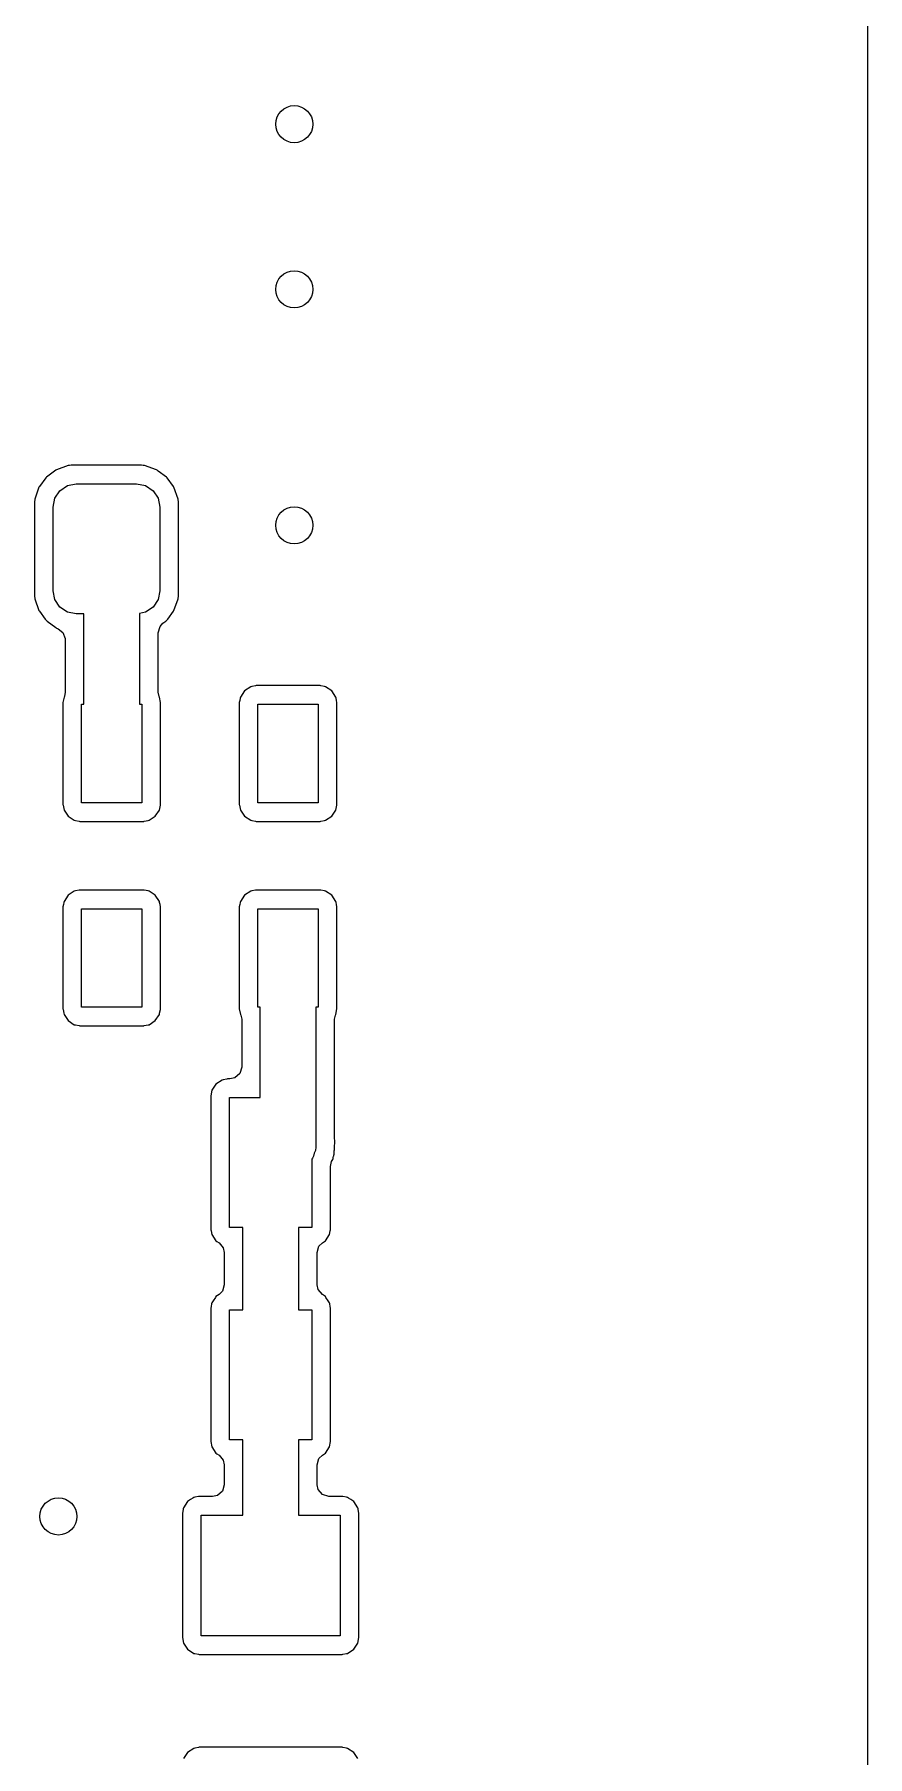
# Model space of a CAD drawing. Extents: x 0 to 2.91, y 0 to 4.33.
# Drawn here: x 1.14 to 1.493, y 1.959 to 2.689 of the extents above; entities that cross this region are included whole.
import ezdxf

# ---------------------------------------------------------------- set-up
doc = ezdxf.new("R2010")
doc.units = 0
doc.header["$MEASUREMENT"] = 0
doc.layers.add('BLACK', color=7, linetype='CONTINUOUS')

msp = doc.modelspace()

# ---------------------------------------------------------------- linework, layer by layer
at = {"layer": 'BLACK', "linetype": 'CONTINUOUS'}
for p, q in [((1.49311, 4.3237), (1.49311, 0.008819)), ((1.1484, 2.50391), (1.14488, 2.50131)), ((1.14887, 2.50425), (1.1484, 2.50391)), ((1.14917, 2.50447), (1.14887, 2.50425)), ((1.14887, 2.50425), (1.14887, 2.50425)), ((1.1542, 2.50624), (1.14917, 2.50447)), ((1.1545, 2.50627), (1.1542, 2.50624)), ((1.15473, 2.50629), (1.1545, 2.50627)), ((1.1545, 2.50627), (1.1545, 2.50627)), ((1.15544, 2.50636), (1.15473, 2.50629)), ((1.18527, 2.50636), (1.15544, 2.50636)), ((1.18597, 2.50629), (1.18527, 2.50636)), ((1.18621, 2.50627), (1.18597, 2.50629)), ((1.18651, 2.50624), (1.18621, 2.50627)), ((1.18621, 2.50627), (1.18621, 2.50627)), ((1.19154, 2.50447), (1.18651, 2.50624)), ((1.19184, 2.50425), (1.19154, 2.50447)), ((1.19231, 2.50391), (1.19184, 2.50425)), ((1.19184, 2.50425), (1.19184, 2.50425)), ((1.19583, 2.50131), (1.19231, 2.50391)), ((1.14171, 2.49702), (1.13994, 2.49198)), ((1.14193, 2.49731), (1.14171, 2.49702)), ((1.14466, 2.50101), (1.14193, 2.49731)), ((1.14193, 2.49731), (1.14193, 2.49731)), ((1.14488, 2.50131), (1.14466, 2.50101)), ((1.1506, 2.49558), (1.15379, 2.49772)), ((1.15379, 2.49772), (1.15756, 2.49846)), ((1.15756, 2.49846), (1.18315, 2.49846)), ((1.18315, 2.49846), (1.18692, 2.49772)), ((1.18692, 2.49772), (1.19011, 2.49558)), ((1.19605, 2.50101), (1.19583, 2.50131)), ((1.19878, 2.49731), (1.19605, 2.50101)), ((1.199, 2.49702), (1.19878, 2.49731)), ((1.19878, 2.49731), (1.19878, 2.49731)), ((1.20077, 2.49198), (1.199, 2.49702)), ((1.13994, 2.49198), (1.13982, 2.49074)), ((1.13982, 2.49074), (1.13982, 2.45107)), ((1.14772, 2.48862), (1.14847, 2.49239)), ((1.14772, 2.45319), (1.14772, 2.48862)), ((1.14847, 2.49239), (1.1506, 2.49558)), ((1.19011, 2.49558), (1.19224, 2.49239)), ((1.19224, 2.49239), (1.19299, 2.48862)), ((1.19299, 2.48862), (1.19299, 2.45319)), ((1.20089, 2.49074), (1.20077, 2.49198)), ((1.20089, 2.45107), (1.20089, 2.49074)), ((1.14847, 2.44942), (1.14772, 2.45319)), ((1.19299, 2.45319), (1.19224, 2.44942)), ((1.13982, 2.45107), (1.13994, 2.44983)), ((1.13994, 2.44983), (1.14171, 2.4448)), ((1.14171, 2.4448), (1.14193, 2.4445)), ((1.1506, 2.44623), (1.14847, 2.44942)), ((1.15379, 2.4441), (1.1506, 2.44623)), ((1.19011, 2.44623), (1.18692, 2.4441)), ((1.19224, 2.44942), (1.19011, 2.44623)), ((1.19878, 2.4445), (1.199, 2.4448)), ((1.199, 2.4448), (1.20077, 2.44983)), ((1.20077, 2.44983), (1.20089, 2.45107)), ((1.14193, 2.4445), (1.14193, 2.4445)), ((1.14193, 2.4445), (1.14438, 2.44117)), ((1.14438, 2.44117), (1.14488, 2.44051)), ((1.14488, 2.44051), (1.14517, 2.44029)), ((1.14517, 2.44029), (1.14887, 2.43756)), ((1.14887, 2.43756), (1.14887, 2.43756)), ((1.14887, 2.43756), (1.14917, 2.43734)), ((1.15756, 2.44335), (1.15379, 2.4441)), ((1.16079, 2.44335), (1.15756, 2.44335)), ((1.16079, 2.40508), (1.16079, 2.44335)), ((1.18692, 2.4441), (1.18441, 2.4436)), ((1.18441, 2.4436), (1.18441, 2.40508)), ((1.1923, 2.4354), (1.19309, 2.43808)), ((1.19309, 2.43808), (1.19432, 2.43939)), ((1.19432, 2.43939), (1.19553, 2.44029)), ((1.19553, 2.44029), (1.19583, 2.44051)), ((1.19553, 2.44029), (1.19553, 2.44029)), ((1.19583, 2.44051), (1.19633, 2.44117)), ((1.19633, 2.44117), (1.19878, 2.4445)), ((1.19878, 2.4445), (1.19878, 2.4445)), ((1.14917, 2.43734), (1.14957, 2.43719)), ((1.14957, 2.43719), (1.14958, 2.43719)), ((1.14958, 2.43719), (1.14963, 2.43715)), ((1.14963, 2.43715), (1.14984, 2.43704)), ((1.14984, 2.43704), (1.14983, 2.43701)), ((1.14983, 2.43701), (1.15185, 2.43556)), ((1.15185, 2.43556), (1.15287, 2.43296)), ((1.15287, 2.43296), (1.15289, 2.43251)), ((1.15289, 2.43251), (1.15289, 2.41017)), ((1.1923, 2.41017), (1.1923, 2.4354)), ((1.15255, 2.40843), (1.15237, 2.40816)), ((1.15289, 2.41017), (1.15255, 2.40843)), ((1.19265, 2.40843), (1.1923, 2.41017)), ((1.19283, 2.40816), (1.19265, 2.40843)), ((1.22892, 2.41077), (1.22717, 2.40816)), ((1.23153, 2.41251), (1.22892, 2.41077)), ((1.23201, 2.41261), (1.23153, 2.41251)), ((1.23359, 2.41292), (1.23201, 2.41261)), ((1.23201, 2.41261), (1.23201, 2.41261)), ((1.23383, 2.41297), (1.23359, 2.41292)), ((1.26097, 2.41297), (1.23383, 2.41297)), ((1.26121, 2.41292), (1.26097, 2.41297)), ((1.2628, 2.41261), (1.26121, 2.41292)), ((1.26328, 2.41251), (1.2628, 2.41261)), ((1.2628, 2.41261), (1.2628, 2.41261)), ((1.26589, 2.41077), (1.26328, 2.41251)), ((1.26763, 2.40816), (1.26589, 2.41077)), ((1.15237, 2.40816), (1.15191, 2.40586)), ((1.15191, 2.40586), (1.15191, 2.36257)), ((1.1598, 2.36335), (1.1598, 2.40508)), ((1.1598, 2.40508), (1.16079, 2.40508)), ((1.18441, 2.40508), (1.18539, 2.40508)), ((1.18539, 2.40508), (1.18539, 2.36335)), ((1.19329, 2.40586), (1.19283, 2.40816)), ((1.19329, 2.36257), (1.19329, 2.40586)), ((1.22687, 2.40663), (1.22671, 2.40586)), ((1.22671, 2.40586), (1.22671, 2.36257)), ((1.22708, 2.40768), (1.22687, 2.40663)), ((1.22717, 2.40816), (1.22708, 2.40768)), ((1.22708, 2.40768), (1.22708, 2.40768)), ((1.23461, 2.36335), (1.23461, 2.40508)), ((1.23461, 2.40508), (1.2602, 2.40508)), ((1.2602, 2.40508), (1.2602, 2.36335)), ((1.26773, 2.40768), (1.26763, 2.40816)), ((1.26794, 2.40663), (1.26773, 2.40768)), ((1.26773, 2.40768), (1.26773, 2.40768)), ((1.26809, 2.40586), (1.26794, 2.40663)), ((1.26809, 2.36257), (1.26809, 2.40586)), ((1.15191, 2.36257), (1.15196, 2.36233)), ((1.15196, 2.36233), (1.1521, 2.36161)), ((1.1521, 2.36161), (1.15237, 2.36027)), ((1.15237, 2.36027), (1.15411, 2.35766)), ((1.15411, 2.35766), (1.15672, 2.35591)), ((1.18539, 2.36335), (1.1598, 2.36335)), ((1.18847, 2.35591), (1.19108, 2.35766)), ((1.19108, 2.35766), (1.19283, 2.36027)), ((1.19283, 2.36027), (1.1931, 2.36161)), ((1.1931, 2.36161), (1.19324, 2.36233)), ((1.19324, 2.36233), (1.19329, 2.36257)), ((1.22671, 2.36257), (1.22676, 2.36233)), ((1.22676, 2.36233), (1.2269, 2.36161)), ((1.2269, 2.36161), (1.22717, 2.36027)), ((1.22717, 2.36027), (1.22892, 2.35766)), ((1.22892, 2.35766), (1.23153, 2.35591)), ((1.2602, 2.36335), (1.23461, 2.36335)), ((1.26328, 2.35591), (1.26589, 2.35766)), ((1.26589, 2.35766), (1.26763, 2.36027)), ((1.26763, 2.36027), (1.2679, 2.36161)), ((1.2679, 2.36161), (1.26804, 2.36233)), ((1.26804, 2.36233), (1.26809, 2.36257)), ((1.15672, 2.35591), (1.1572, 2.35582)), ((1.1572, 2.35582), (1.1572, 2.35582)), ((1.1572, 2.35582), (1.15879, 2.3555)), ((1.15879, 2.3555), (1.15903, 2.35545)), ((1.15903, 2.35545), (1.18617, 2.35545)), ((1.18617, 2.35545), (1.18641, 2.3555)), ((1.18641, 2.3555), (1.18799, 2.35582)), ((1.18799, 2.35582), (1.18847, 2.35591)), ((1.18799, 2.35582), (1.18799, 2.35582)), ((1.23153, 2.35591), (1.23201, 2.35582)), ((1.23201, 2.35582), (1.23201, 2.35582)), ((1.23201, 2.35582), (1.23359, 2.3555)), ((1.23359, 2.3555), (1.23383, 2.35545)), ((1.23383, 2.35545), (1.26097, 2.35545)), ((1.26097, 2.35545), (1.26121, 2.3555)), ((1.26121, 2.3555), (1.2628, 2.35582)), ((1.2628, 2.35582), (1.26328, 2.35591)), ((1.2628, 2.35582), (1.2628, 2.35582)), ((1.15227, 2.32107), (1.15212, 2.32028)), ((1.15237, 2.32154), (1.15227, 2.32107)), ((1.15227, 2.32107), (1.15227, 2.32107)), ((1.15411, 2.32416), (1.15237, 2.32154)), ((1.15672, 2.3259), (1.15411, 2.32416)), ((1.1572, 2.326), (1.15672, 2.3259)), ((1.15879, 2.32631), (1.1572, 2.326)), ((1.1572, 2.326), (1.1572, 2.326)), ((1.15903, 2.32636), (1.15879, 2.32631)), ((1.18617, 2.32636), (1.15903, 2.32636)), ((1.18641, 2.32631), (1.18617, 2.32636)), ((1.18799, 2.326), (1.18641, 2.32631)), ((1.18847, 2.3259), (1.18799, 2.326)), ((1.18799, 2.326), (1.18799, 2.326)), ((1.19108, 2.32416), (1.18847, 2.3259)), ((1.19283, 2.32154), (1.19108, 2.32416)), ((1.19292, 2.32107), (1.19283, 2.32154)), ((1.19308, 2.32028), (1.19292, 2.32107)), ((1.19292, 2.32107), (1.19292, 2.32107)), ((1.22708, 2.32107), (1.22692, 2.32028)), ((1.22717, 2.32154), (1.22708, 2.32107)), ((1.22708, 2.32107), (1.22708, 2.32107)), ((1.22892, 2.32416), (1.22717, 2.32154)), ((1.23153, 2.3259), (1.22892, 2.32416)), ((1.23201, 2.326), (1.23153, 2.3259)), ((1.23359, 2.32631), (1.23201, 2.326)), ((1.23201, 2.326), (1.23201, 2.326)), ((1.23383, 2.32636), (1.23359, 2.32631)), ((1.26097, 2.32636), (1.23383, 2.32636)), ((1.26121, 2.32631), (1.26097, 2.32636)), ((1.2628, 2.326), (1.26121, 2.32631)), ((1.26328, 2.3259), (1.2628, 2.326)), ((1.2628, 2.326), (1.2628, 2.326)), ((1.26589, 2.32416), (1.26328, 2.3259)), ((1.26763, 2.32154), (1.26589, 2.32416)), ((1.26773, 2.32107), (1.26763, 2.32154)), ((1.26788, 2.32028), (1.26773, 2.32107)), ((1.26773, 2.32107), (1.26773, 2.32107)), ((1.15212, 2.32028), (1.15191, 2.31924)), ((1.15191, 2.31924), (1.15191, 2.27595)), ((1.1598, 2.27673), (1.1598, 2.31846)), ((1.1598, 2.31846), (1.18539, 2.31846)), ((1.18539, 2.31846), (1.18539, 2.27673)), ((1.19329, 2.31924), (1.19308, 2.32028)), ((1.19329, 2.27595), (1.19329, 2.31924)), ((1.22692, 2.32028), (1.22671, 2.31924)), ((1.22671, 2.31924), (1.22671, 2.27595)), ((1.23461, 2.27673), (1.23461, 2.31846)), ((1.23461, 2.31846), (1.2602, 2.31846)), ((1.2602, 2.31846), (1.2602, 2.27673)), ((1.26809, 2.31924), (1.26788, 2.32028)), ((1.26809, 2.27595), (1.26809, 2.31924)), ((1.15191, 2.27595), (1.15196, 2.27572)), ((1.15196, 2.27572), (1.15227, 2.27413)), ((1.15227, 2.27413), (1.15237, 2.27365)), ((1.15237, 2.27365), (1.15411, 2.27104)), ((1.15411, 2.27104), (1.15672, 2.2693)), ((1.18539, 2.27673), (1.1598, 2.27673)), ((1.18847, 2.2693), (1.19108, 2.27104)), ((1.19108, 2.27104), (1.19283, 2.27365)), ((1.19283, 2.27365), (1.19292, 2.27413)), ((1.19292, 2.27413), (1.19324, 2.27572)), ((1.19324, 2.27572), (1.19329, 2.27595)), ((1.22671, 2.27595), (1.22717, 2.27365)), ((1.22717, 2.27365), (1.22735, 2.27338)), ((1.22735, 2.27338), (1.2277, 2.27164)), ((1.2277, 2.27164), (1.2277, 2.25126)), ((1.23559, 2.27673), (1.23461, 2.27673)), ((1.23559, 2.23841), (1.23559, 2.27673)), ((1.2602, 2.27673), (1.25921, 2.27673)), ((1.25921, 2.27673), (1.25921, 2.21831)), ((1.26711, 2.27164), (1.26745, 2.27338)), ((1.26711, 2.22092), (1.26711, 2.27164)), ((1.26745, 2.27338), (1.26763, 2.27365)), ((1.26763, 2.27365), (1.26809, 2.27595)), ((1.15672, 2.2693), (1.1572, 2.2692)), ((1.1572, 2.2692), (1.1572, 2.2692)), ((1.1572, 2.2692), (1.15879, 2.26889)), ((1.15879, 2.26889), (1.15903, 2.26884)), ((1.15903, 2.26884), (1.18617, 2.26884)), ((1.18617, 2.26884), (1.18641, 2.26889)), ((1.18641, 2.26889), (1.18799, 2.2692)), ((1.18799, 2.2692), (1.18847, 2.2693)), ((1.18799, 2.2692), (1.18799, 2.2692)), ((1.22691, 2.24858), (1.2248, 2.24675)), ((1.2277, 2.25126), (1.22691, 2.24858)), ((1.21506, 2.24149), (1.21461, 2.23918)), ((1.21681, 2.2441), (1.21506, 2.24149)), ((1.21942, 2.24584), (1.21681, 2.2441)), ((1.2199, 2.24594), (1.21942, 2.24584)), ((1.22148, 2.24625), (1.2199, 2.24594)), ((1.2199, 2.24594), (1.2199, 2.24594)), ((1.22172, 2.2463), (1.22148, 2.24625)), ((1.22274, 2.2463), (1.22172, 2.2463)), ((1.2248, 2.24675), (1.22274, 2.2463)), ((1.21461, 2.23918), (1.21461, 2.18263)), ((1.2225, 2.18341), (1.2225, 2.23841)), ((1.2225, 2.23841), (1.23559, 2.23841)), ((1.26717, 2.22036), (1.26711, 2.22092)), ((1.26712, 2.21774), (1.26724, 2.21931)), ((1.26719, 2.22001), (1.26717, 2.22036)), ((1.26717, 2.22036), (1.26717, 2.22036)), ((1.26726, 2.21966), (1.26719, 2.22001)), ((1.26724, 2.21931), (1.26726, 2.21966)), ((1.25771, 2.2128), (1.2575, 2.21228)), ((1.2575, 2.21228), (1.2575, 2.18341)), ((1.2582, 2.21352), (1.25771, 2.2128)), ((1.2585, 2.2148), (1.2582, 2.21352)), ((1.25899, 2.21601), (1.2585, 2.2148)), ((1.25913, 2.21743), (1.25899, 2.21601)), ((1.2592, 2.21773), (1.25913, 2.21743)), ((1.25921, 2.21831), (1.25917, 2.21791)), ((1.25917, 2.21791), (1.2592, 2.21773)), ((1.26539, 2.20915), (1.26586, 2.21126)), ((1.26586, 2.21126), (1.26629, 2.21217)), ((1.26629, 2.21217), (1.26644, 2.21249)), ((1.26644, 2.21249), (1.26649, 2.21284)), ((1.26649, 2.21284), (1.26654, 2.21298)), ((1.26654, 2.21298), (1.26669, 2.21356)), ((1.26669, 2.21356), (1.26672, 2.2137)), ((1.26672, 2.2137), (1.26684, 2.21403)), ((1.26684, 2.21403), (1.26687, 2.21438)), ((1.26687, 2.21438), (1.26698, 2.21586)), ((1.26687, 2.21438), (1.26687, 2.21438)), ((1.26698, 2.21586), (1.26703, 2.21625)), ((1.26703, 2.21625), (1.26711, 2.21677)), ((1.26711, 2.21737), (1.26712, 2.21774)), ((1.26711, 2.21677), (1.26711, 2.21737)), ((1.26539, 2.18263), (1.26539, 2.20915)), ((1.21461, 2.18263), (1.21465, 2.18239)), ((1.21465, 2.18239), (1.21474, 2.18195)), ((1.22819, 2.18341), (1.2225, 2.18341)), ((1.22819, 2.14841), (1.22819, 2.18341)), ((1.2575, 2.18341), (1.25181, 2.18341)), ((1.25181, 2.18341), (1.25181, 2.14841)), ((1.26526, 2.18195), (1.26535, 2.18239)), ((1.26535, 2.18239), (1.26539, 2.18263)), ((1.21474, 2.18195), (1.21506, 2.18033)), ((1.21506, 2.18033), (1.21681, 2.17771)), ((1.21681, 2.17771), (1.21721, 2.17744)), ((1.21721, 2.17744), (1.21809, 2.17686)), ((1.21809, 2.17686), (1.21988, 2.17471)), ((1.2597, 2.17273), (1.26049, 2.17542)), ((1.26049, 2.17542), (1.26191, 2.17686)), ((1.26191, 2.17686), (1.26279, 2.17744)), ((1.26279, 2.17744), (1.26319, 2.17771)), ((1.26319, 2.17771), (1.26494, 2.18033)), ((1.26494, 2.18033), (1.26526, 2.18195)), ((1.21988, 2.17471), (1.2203, 2.17273)), ((1.2203, 2.17273), (1.2203, 2.15908)), ((1.2597, 2.15908), (1.2597, 2.17273)), ((1.21654, 2.15369), (1.21556, 2.15223)), ((1.21681, 2.1541), (1.21654, 2.15369)), ((1.21809, 2.15495), (1.21681, 2.1541)), ((1.21951, 2.1564), (1.21809, 2.15495)), ((1.2203, 2.15908), (1.21951, 2.1564)), ((1.26012, 2.1571), (1.2597, 2.15908)), ((1.26191, 2.15495), (1.26012, 2.1571)), ((1.26319, 2.1541), (1.26191, 2.15495)), ((1.26346, 2.15369), (1.26319, 2.1541)), ((1.26444, 2.15223), (1.26346, 2.15369)), ((1.21474, 2.14987), (1.21461, 2.14918)), ((1.21461, 2.14918), (1.21461, 2.09263)), ((1.21497, 2.15101), (1.21474, 2.14987)), ((1.21506, 2.15149), (1.21497, 2.15101)), ((1.21497, 2.15101), (1.21497, 2.15101)), ((1.21556, 2.15223), (1.21506, 2.15149)), ((1.2225, 2.09341), (1.2225, 2.14841)), ((1.2225, 2.14841), (1.22819, 2.14841)), ((1.25181, 2.14841), (1.2575, 2.14841)), ((1.2575, 2.14841), (1.2575, 2.09341)), ((1.26494, 2.15149), (1.26444, 2.15223)), ((1.26503, 2.15101), (1.26494, 2.15149)), ((1.26526, 2.14987), (1.26503, 2.15101)), ((1.26503, 2.15101), (1.26503, 2.15101)), ((1.26539, 2.14918), (1.26526, 2.14987)), ((1.26539, 2.09263), (1.26539, 2.14918)), ((1.21461, 2.09263), (1.21506, 2.09033)), ((1.21506, 2.09033), (1.21681, 2.08771)), ((1.21681, 2.08771), (1.21721, 2.08744)), ((1.21721, 2.08744), (1.21809, 2.08686)), ((1.22819, 2.09341), (1.2225, 2.09341)), ((1.22819, 2.0615), (1.22819, 2.09341)), ((1.2575, 2.09341), (1.25181, 2.09341)), ((1.25181, 2.09341), (1.25181, 2.0615)), ((1.26191, 2.08686), (1.26279, 2.08744)), ((1.26279, 2.08744), (1.26319, 2.08771)), ((1.26319, 2.08771), (1.26494, 2.09033)), ((1.26494, 2.09033), (1.26539, 2.09263)), ((1.21809, 2.08686), (1.21988, 2.08471)), ((1.21988, 2.08471), (1.2203, 2.08273)), ((1.2203, 2.08273), (1.2203, 2.07435)), ((1.2597, 2.08273), (1.26049, 2.08542)), ((1.2597, 2.07435), (1.2597, 2.08273)), ((1.26049, 2.08542), (1.26191, 2.08686)), ((1.2203, 2.07435), (1.21951, 2.07167)), ((1.26015, 2.07229), (1.2597, 2.07435)), ((1.20478, 2.06719), (1.20304, 2.06458)), ((1.20604, 2.06803), (1.20478, 2.06719)), ((1.20699, 2.06866), (1.20604, 2.06803)), ((1.20739, 2.06893), (1.20699, 2.06866)), ((1.20787, 2.06903), (1.20739, 2.06893)), ((1.20946, 2.06934), (1.20787, 2.06903)), ((1.20787, 2.06903), (1.20787, 2.06903)), ((1.20969, 2.06939), (1.20946, 2.06934)), ((1.21533, 2.06939), (1.20969, 2.06939)), ((1.2174, 2.06984), (1.21533, 2.06939)), ((1.21951, 2.07167), (1.2174, 2.06984)), ((1.26198, 2.07018), (1.26015, 2.07229)), ((1.26467, 2.06939), (1.26198, 2.07018)), ((1.27031, 2.06939), (1.26467, 2.06939)), ((1.27054, 2.06934), (1.27031, 2.06939)), ((1.27213, 2.06903), (1.27054, 2.06934)), ((1.27261, 2.06893), (1.27213, 2.06903)), ((1.27213, 2.06903), (1.27213, 2.06903)), ((1.27301, 2.06866), (1.27261, 2.06893)), ((1.27396, 2.06803), (1.27301, 2.06866)), ((1.27522, 2.06719), (1.27396, 2.06803)), ((1.27696, 2.06458), (1.27522, 2.06719)), ((1.20289, 2.06385), (1.20258, 2.06227)), ((1.20258, 2.06227), (1.20258, 2.00954)), ((1.20294, 2.0641), (1.20289, 2.06385)), ((1.20304, 2.06458), (1.20294, 2.0641)), ((1.20294, 2.0641), (1.20294, 2.0641)), ((1.21047, 2.01031), (1.21047, 2.0615)), ((1.21047, 2.0615), (1.22819, 2.0615)), ((1.25181, 2.0615), (1.26953, 2.0615)), ((1.26953, 2.0615), (1.26953, 2.01031)), ((1.27706, 2.0641), (1.27696, 2.06458)), ((1.27711, 2.06385), (1.27706, 2.0641)), ((1.27706, 2.0641), (1.27706, 2.0641)), ((1.27742, 2.06227), (1.27711, 2.06385)), ((1.27742, 2.00954), (1.27742, 2.06227)), ((1.20258, 2.00954), (1.20304, 2.00724)), ((1.20304, 2.00724), (1.20478, 2.00462)), ((1.26953, 2.01031), (1.21047, 2.01031)), ((1.27522, 2.00462), (1.27696, 2.00724)), ((1.27696, 2.00724), (1.27742, 2.00954)), ((1.20478, 2.00462), (1.20739, 2.00288)), ((1.20739, 2.00288), (1.20787, 2.00278)), ((1.20787, 2.00278), (1.20787, 2.00278)), ((1.20787, 2.00278), (1.20946, 2.00247)), ((1.20946, 2.00247), (1.20969, 2.00242)), ((1.20969, 2.00242), (1.27031, 2.00242)), ((1.27031, 2.00242), (1.27054, 2.00247)), ((1.27054, 2.00247), (1.27213, 2.00278)), ((1.27213, 2.00278), (1.27261, 2.00288)), ((1.27213, 2.00278), (1.27213, 2.00278)), ((1.27261, 2.00288), (1.27522, 2.00462)), ((1.20478, 1.96089), (1.20304, 1.95828)), ((1.20739, 1.96263), (1.20478, 1.96089)), ((1.20787, 1.96273), (1.20739, 1.96263)), ((1.20946, 1.96304), (1.20787, 1.96273)), ((1.20787, 1.96273), (1.20787, 1.96273)), ((1.20969, 1.96309), (1.20946, 1.96304)), ((1.27031, 1.96309), (1.20969, 1.96309)), ((1.27054, 1.96304), (1.27031, 1.96309)), ((1.27213, 1.96273), (1.27054, 1.96304)), ((1.27261, 1.96263), (1.27213, 1.96273)), ((1.27213, 1.96273), (1.27213, 1.96273)), ((1.27522, 1.96089), (1.27261, 1.96263)), ((1.27696, 1.95828), (1.27522, 1.96089))]:
    msp.add_line(p, q, dxfattribs=at)
at = {"layer": 'BLACK'}
for centre in [(1.25, 2.65091), (1.25, 2.58091), (1.25, 2.48091), (1.15, 2.06091)]:
    msp.add_circle(centre, 0.007874, dxfattribs=at)

doc.saveas('drawing.dxf')
